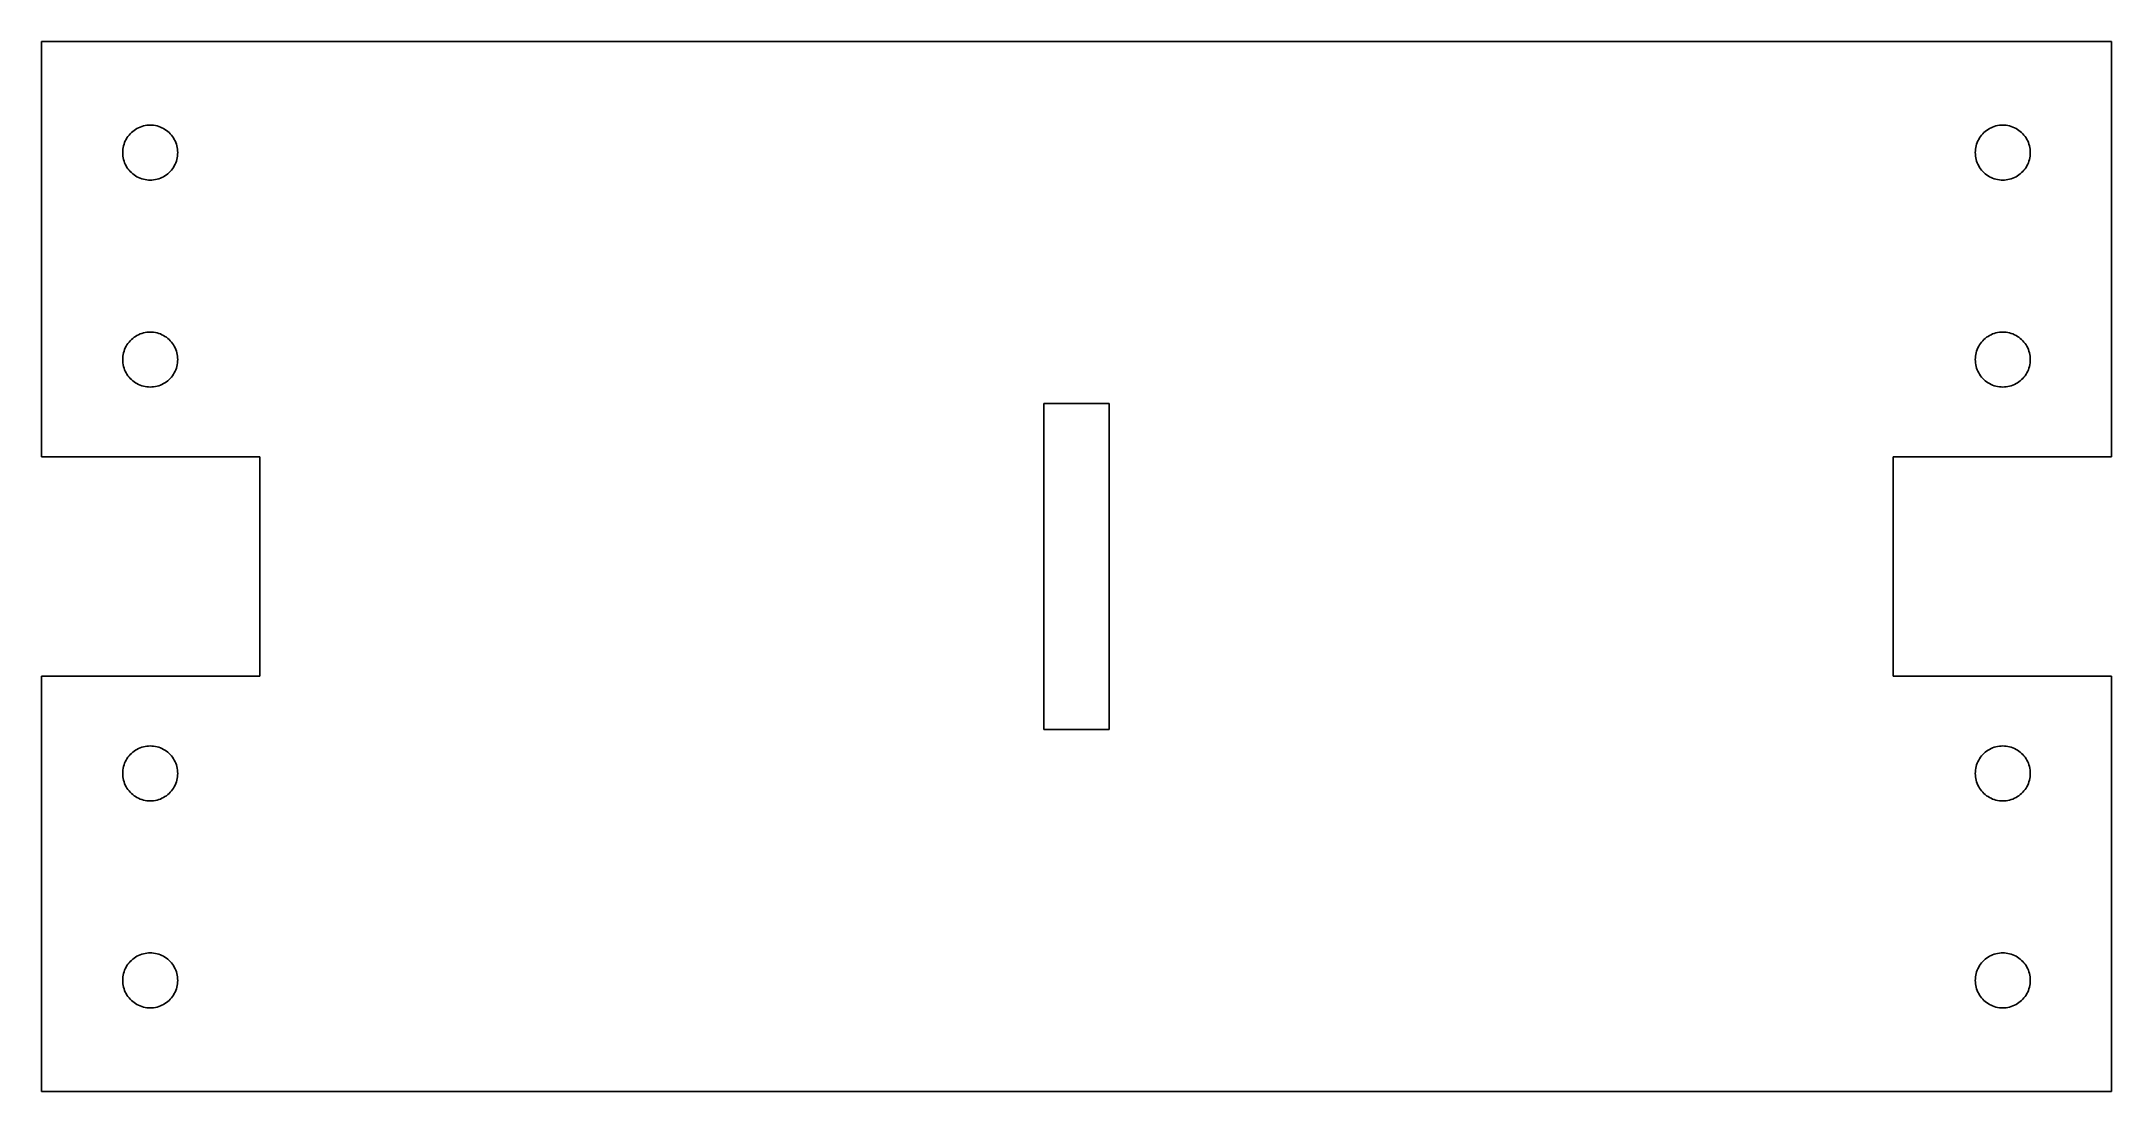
# Model space of a CAD drawing. Extents: x -127 to 127, y -64 to 64.
import ezdxf

# ---------------------------------------------------------------- set-up
doc = ezdxf.new("R2010")
doc.units = 0
doc.layers.get('0').update_dxf_attribs({"color": 1})

msp = doc.modelspace()

# ---------------------------------------------------------------- linework, layer by layer
at = {"color": 1}
for p, q in [((127, 64.45), (-127, 64.45)), ((-127, 64.45), (-127, 13.45)), ((127, 13.45), (127, 64.45)), ((-115.96, 53.2603), (-115.801, 53.4005)), ((-115.801, 53.4005), (-115.634, 53.5304)), ((-115.634, 53.5304), (-115.458, 53.6496)), ((-115.458, 53.6496), (-115.276, 53.7575)), ((-115.276, 53.7575), (-115.087, 53.8538)), ((-115.087, 53.8538), (-114.892, 53.938)), ((-114.892, 53.938), (-114.693, 54.0098)), ((-114.693, 54.0098), (-114.489, 54.069)), ((-114.489, 54.069), (-114.282, 54.1152)), ((-114.282, 54.1152), (-114.073, 54.1484)), ((-114.073, 54.1484), (-113.862, 54.1683)), ((-113.862, 54.1683), (-113.65, 54.175)), ((-113.65, 54.175), (-113.438, 54.1683)), ((-113.438, 54.1683), (-113.227, 54.1484)), ((-113.227, 54.1484), (-113.018, 54.1152)), ((-113.018, 54.1152), (-112.811, 54.069)), ((-112.811, 54.069), (-112.607, 54.0098)), ((-112.607, 54.0098), (-112.408, 53.938)), ((-112.408, 53.938), (-112.213, 53.8538)), ((-112.213, 53.8538), (-112.024, 53.7575)), ((-112.024, 53.7575), (-111.842, 53.6496)), ((-111.842, 53.6496), (-111.666, 53.5304)), ((-111.666, 53.5304), (-111.499, 53.4005)), ((-111.499, 53.4005), (-111.34, 53.2603)), ((111.34, 53.2603), (111.499, 53.4005)), ((111.499, 53.4005), (111.666, 53.5304)), ((111.666, 53.5304), (111.842, 53.6496)), ((111.842, 53.6496), (112.024, 53.7575)), ((112.024, 53.7575), (112.213, 53.8538)), ((112.213, 53.8538), (112.408, 53.938)), ((112.408, 53.938), (112.607, 54.0098)), ((112.607, 54.0098), (112.811, 54.069)), ((112.811, 54.069), (113.018, 54.1152)), ((113.018, 54.1152), (113.227, 54.1484)), ((113.227, 54.1484), (113.438, 54.1683)), ((113.438, 54.1683), (113.65, 54.175)), ((113.65, 54.175), (113.862, 54.1683)), ((113.862, 54.1683), (114.073, 54.1484)), ((114.073, 54.1484), (114.282, 54.1152)), ((114.282, 54.1152), (114.489, 54.069)), ((114.489, 54.069), (114.693, 54.0098)), ((114.693, 54.0098), (114.892, 53.938)), ((114.892, 53.938), (115.087, 53.8538)), ((115.087, 53.8538), (115.276, 53.7575)), ((115.276, 53.7575), (115.458, 53.6496)), ((115.458, 53.6496), (115.634, 53.5304)), ((115.634, 53.5304), (115.801, 53.4005)), ((115.801, 53.4005), (115.96, 53.2603)), ((-117.025, 50.8), (-117.018, 51.0119)), ((-117.018, 50.5881), (-117.025, 50.8)), ((-117.018, 51.0119), (-116.998, 51.223)), ((-116.998, 51.223), (-116.965, 51.4324)), ((-116.965, 51.4324), (-116.919, 51.6393)), ((-116.919, 51.6393), (-116.86, 51.8429)), ((-116.86, 51.8429), (-116.788, 52.0424)), ((-116.788, 52.0424), (-116.704, 52.237)), ((-116.704, 52.237), (-116.608, 52.4259)), ((-116.608, 52.4259), (-116.5, 52.6084)), ((-116.5, 52.6084), (-116.38, 52.7838)), ((-116.38, 52.7838), (-116.25, 52.9513)), ((-116.25, 52.9513), (-116.11, 53.1103)), ((-116.11, 53.1103), (-115.96, 53.2603)), ((-111.34, 53.2603), (-111.19, 53.1103)), ((-111.19, 53.1103), (-111.05, 52.9513)), ((-111.05, 52.9513), (-110.92, 52.7838)), ((-110.92, 52.7838), (-110.8, 52.6084)), ((-110.8, 52.6084), (-110.692, 52.4259)), ((-110.692, 52.4259), (-110.596, 52.237)), ((-110.596, 52.237), (-110.512, 52.0424)), ((-110.512, 52.0424), (-110.44, 51.8429)), ((-110.44, 51.8429), (-110.381, 51.6393)), ((-110.381, 51.6393), (-110.335, 51.4324)), ((-110.335, 51.4324), (-110.302, 51.223)), ((-110.302, 51.223), (-110.282, 51.0119)), ((-110.282, 51.0119), (-110.275, 50.8)), ((-110.275, 50.8), (-110.282, 50.5881)), ((110.275, 50.8), (110.282, 51.0119)), ((110.282, 50.5881), (110.275, 50.8)), ((110.282, 51.0119), (110.302, 51.223)), ((110.302, 51.223), (110.335, 51.4324)), ((110.335, 51.4324), (110.381, 51.6393)), ((110.381, 51.6393), (110.44, 51.8429)), ((110.44, 51.8429), (110.512, 52.0424)), ((110.512, 52.0424), (110.596, 52.237)), ((110.596, 52.237), (110.692, 52.4259)), ((110.692, 52.4259), (110.8, 52.6084)), ((110.8, 52.6084), (110.92, 52.7838)), ((110.92, 52.7838), (111.05, 52.9513)), ((111.05, 52.9513), (111.19, 53.1103)), ((111.19, 53.1103), (111.34, 53.2603)), ((115.96, 53.2603), (116.11, 53.1103)), ((116.11, 53.1103), (116.25, 52.9513)), ((116.25, 52.9513), (116.38, 52.7838)), ((116.38, 52.7838), (116.5, 52.6084)), ((116.5, 52.6084), (116.608, 52.4259)), ((116.608, 52.4259), (116.704, 52.237)), ((116.704, 52.237), (116.788, 52.0424)), ((116.788, 52.0424), (116.86, 51.8429)), ((116.86, 51.8429), (116.919, 51.6393)), ((116.919, 51.6393), (116.965, 51.4324)), ((116.965, 51.4324), (116.998, 51.223)), ((116.998, 51.223), (117.018, 51.0119)), ((117.018, 51.0119), (117.025, 50.8)), ((117.025, 50.8), (117.018, 50.5881)), ((-116.998, 50.377), (-117.018, 50.5881)), ((-116.965, 50.1676), (-116.998, 50.377)), ((-116.919, 49.9607), (-116.965, 50.1676)), ((-116.86, 49.7571), (-116.919, 49.9607)), ((-116.788, 49.5576), (-116.86, 49.7571)), ((-116.704, 49.363), (-116.788, 49.5576)), ((-116.608, 49.1741), (-116.704, 49.363)), ((-116.5, 48.9916), (-116.608, 49.1741)), ((-116.38, 48.8162), (-116.5, 48.9916)), ((-116.25, 48.6487), (-116.38, 48.8162)), ((-116.11, 48.4896), (-116.25, 48.6487)), ((-115.96, 48.3397), (-116.11, 48.4896)), ((-115.801, 48.1995), (-115.96, 48.3397)), ((-111.34, 48.3397), (-111.499, 48.1995)), ((-111.19, 48.4896), (-111.34, 48.3397)), ((-111.05, 48.6487), (-111.19, 48.4896)), ((-110.92, 48.8162), (-111.05, 48.6487)), ((-110.8, 48.9916), (-110.92, 48.8162)), ((-110.692, 49.1741), (-110.8, 48.9916)), ((-110.596, 49.363), (-110.692, 49.1741)), ((-110.512, 49.5576), (-110.596, 49.363)), ((-110.44, 49.7571), (-110.512, 49.5576)), ((-110.381, 49.9607), (-110.44, 49.7571)), ((-110.335, 50.1676), (-110.381, 49.9607)), ((-110.302, 50.377), (-110.335, 50.1676)), ((-110.282, 50.5881), (-110.302, 50.377)), ((110.302, 50.377), (110.282, 50.5881)), ((110.335, 50.1676), (110.302, 50.377)), ((110.381, 49.9607), (110.335, 50.1676)), ((110.44, 49.7571), (110.381, 49.9607)), ((110.512, 49.5576), (110.44, 49.7571)), ((110.596, 49.363), (110.512, 49.5576)), ((110.692, 49.1741), (110.596, 49.363)), ((110.8, 48.9916), (110.692, 49.1741)), ((110.92, 48.8162), (110.8, 48.9916)), ((111.05, 48.6487), (110.92, 48.8162)), ((111.19, 48.4896), (111.05, 48.6487)), ((111.34, 48.3397), (111.19, 48.4896)), ((111.499, 48.1995), (111.34, 48.3397)), ((115.96, 48.3397), (115.801, 48.1995)), ((116.11, 48.4896), (115.96, 48.3397)), ((116.25, 48.6487), (116.11, 48.4896)), ((116.38, 48.8162), (116.25, 48.6487)), ((116.5, 48.9916), (116.38, 48.8162)), ((116.608, 49.1741), (116.5, 48.9916)), ((116.704, 49.363), (116.608, 49.1741)), ((116.788, 49.5576), (116.704, 49.363)), ((116.86, 49.7571), (116.788, 49.5576)), ((116.919, 49.9607), (116.86, 49.7571)), ((116.965, 50.1676), (116.919, 49.9607)), ((116.998, 50.377), (116.965, 50.1676)), ((117.018, 50.5881), (116.998, 50.377)), ((-115.634, 48.0696), (-115.801, 48.1995)), ((-115.458, 47.9504), (-115.634, 48.0696)), ((-115.276, 47.8425), (-115.458, 47.9504)), ((-115.087, 47.7462), (-115.276, 47.8425)), ((-114.892, 47.662), (-115.087, 47.7462)), ((-114.693, 47.5902), (-114.892, 47.662)), ((-114.489, 47.531), (-114.693, 47.5902)), ((-114.282, 47.4848), (-114.489, 47.531)), ((-114.073, 47.4516), (-114.282, 47.4848)), ((-113.862, 47.4317), (-114.073, 47.4516)), ((-113.65, 47.425), (-113.862, 47.4317)), ((-113.438, 47.4317), (-113.65, 47.425)), ((-113.227, 47.4516), (-113.438, 47.4317)), ((-113.018, 47.4848), (-113.227, 47.4516)), ((-112.811, 47.531), (-113.018, 47.4848)), ((-112.607, 47.5902), (-112.811, 47.531)), ((-112.408, 47.662), (-112.607, 47.5902)), ((-112.213, 47.7462), (-112.408, 47.662)), ((-112.024, 47.8425), (-112.213, 47.7462)), ((-111.842, 47.9504), (-112.024, 47.8425)), ((-111.666, 48.0696), (-111.842, 47.9504)), ((-111.499, 48.1995), (-111.666, 48.0696)), ((111.666, 48.0696), (111.499, 48.1995)), ((111.842, 47.9504), (111.666, 48.0696)), ((112.024, 47.8425), (111.842, 47.9504)), ((112.213, 47.7462), (112.024, 47.8425)), ((112.408, 47.662), (112.213, 47.7462)), ((112.607, 47.5902), (112.408, 47.662)), ((112.811, 47.531), (112.607, 47.5902)), ((113.018, 47.4848), (112.811, 47.531)), ((113.227, 47.4516), (113.018, 47.4848)), ((113.438, 47.4317), (113.227, 47.4516)), ((113.65, 47.425), (113.438, 47.4317)), ((113.862, 47.4317), (113.65, 47.425)), ((114.073, 47.4516), (113.862, 47.4317)), ((114.282, 47.4848), (114.073, 47.4516)), ((114.489, 47.531), (114.282, 47.4848)), ((114.693, 47.5902), (114.489, 47.531)), ((114.892, 47.662), (114.693, 47.5902)), ((115.087, 47.7462), (114.892, 47.662)), ((115.276, 47.8425), (115.087, 47.7462)), ((115.458, 47.9504), (115.276, 47.8425)), ((115.634, 48.0696), (115.458, 47.9504)), ((115.801, 48.1995), (115.634, 48.0696)), ((-115.96, 27.8603), (-115.801, 28.0005)), ((-115.801, 28.0005), (-115.634, 28.1304)), ((-115.634, 28.1304), (-115.458, 28.2496)), ((-115.458, 28.2496), (-115.276, 28.3575)), ((-115.276, 28.3575), (-115.087, 28.4538)), ((-115.087, 28.4538), (-114.892, 28.538)), ((-114.892, 28.538), (-114.693, 28.6098)), ((-114.693, 28.6098), (-114.489, 28.669)), ((-114.489, 28.669), (-114.282, 28.7152)), ((-114.282, 28.7152), (-114.073, 28.7484)), ((-114.073, 28.7484), (-113.862, 28.7683)), ((-113.862, 28.7683), (-113.65, 28.775)), ((-113.65, 28.775), (-113.438, 28.7683)), ((-113.438, 28.7683), (-113.227, 28.7484)), ((-113.227, 28.7484), (-113.018, 28.7152)), ((-113.018, 28.7152), (-112.811, 28.669)), ((-112.811, 28.669), (-112.607, 28.6098)), ((-112.607, 28.6098), (-112.408, 28.538)), ((-112.408, 28.538), (-112.213, 28.4538)), ((-112.213, 28.4538), (-112.024, 28.3575)), ((-112.024, 28.3575), (-111.842, 28.2496)), ((-111.842, 28.2496), (-111.666, 28.1304)), ((-111.666, 28.1304), (-111.499, 28.0005)), ((-111.499, 28.0005), (-111.34, 27.8603)), ((111.34, 27.8603), (111.499, 28.0005)), ((111.499, 28.0005), (111.666, 28.1304)), ((111.666, 28.1304), (111.842, 28.2496)), ((111.842, 28.2496), (112.024, 28.3575)), ((112.024, 28.3575), (112.213, 28.4538)), ((112.213, 28.4538), (112.408, 28.538)), ((112.408, 28.538), (112.607, 28.6098)), ((112.607, 28.6098), (112.811, 28.669)), ((112.811, 28.669), (113.018, 28.7152)), ((113.018, 28.7152), (113.227, 28.7484)), ((113.227, 28.7484), (113.438, 28.7683)), ((113.438, 28.7683), (113.65, 28.775)), ((113.65, 28.775), (113.862, 28.7683)), ((113.862, 28.7683), (114.073, 28.7484)), ((114.073, 28.7484), (114.282, 28.7152)), ((114.282, 28.7152), (114.489, 28.669)), ((114.489, 28.669), (114.693, 28.6098)), ((114.693, 28.6098), (114.892, 28.538)), ((114.892, 28.538), (115.087, 28.4538)), ((115.087, 28.4538), (115.276, 28.3575)), ((115.276, 28.3575), (115.458, 28.2496)), ((115.458, 28.2496), (115.634, 28.1304)), ((115.634, 28.1304), (115.801, 28.0005)), ((115.801, 28.0005), (115.96, 27.8603)), ((-117.025, 25.4), (-117.018, 25.6119)), ((-117.018, 25.1881), (-117.025, 25.4)), ((-117.018, 25.6119), (-116.998, 25.823)), ((-116.998, 25.823), (-116.965, 26.0324)), ((-116.965, 26.0324), (-116.919, 26.2393)), ((-116.919, 26.2393), (-116.86, 26.4429)), ((-116.86, 26.4429), (-116.788, 26.6424)), ((-116.788, 26.6424), (-116.704, 26.837)), ((-116.704, 26.837), (-116.608, 27.0259)), ((-116.608, 27.0259), (-116.5, 27.2084)), ((-116.5, 27.2084), (-116.38, 27.3838)), ((-116.38, 27.3838), (-116.25, 27.5513)), ((-116.25, 27.5513), (-116.11, 27.7103)), ((-116.11, 27.7103), (-115.96, 27.8603)), ((-111.34, 27.8603), (-111.19, 27.7103)), ((-111.19, 27.7103), (-111.05, 27.5513)), ((-111.05, 27.5513), (-110.92, 27.3838)), ((-110.92, 27.3838), (-110.8, 27.2084)), ((-110.8, 27.2084), (-110.692, 27.0259)), ((-110.692, 27.0259), (-110.596, 26.837)), ((-110.596, 26.837), (-110.512, 26.6424)), ((-110.512, 26.6424), (-110.44, 26.4429)), ((-110.44, 26.4429), (-110.381, 26.2393)), ((-110.381, 26.2393), (-110.335, 26.0324)), ((-110.335, 26.0324), (-110.302, 25.823)), ((-110.302, 25.823), (-110.282, 25.6119)), ((-110.282, 25.6119), (-110.275, 25.4)), ((-110.275, 25.4), (-110.282, 25.1881)), ((110.275, 25.4), (110.282, 25.6119)), ((110.282, 25.1881), (110.275, 25.4)), ((110.282, 25.6119), (110.302, 25.823)), ((110.302, 25.823), (110.335, 26.0324)), ((110.335, 26.0324), (110.381, 26.2393)), ((110.381, 26.2393), (110.44, 26.4429)), ((110.44, 26.4429), (110.512, 26.6424)), ((110.512, 26.6424), (110.596, 26.837)), ((110.596, 26.837), (110.692, 27.0259)), ((110.692, 27.0259), (110.8, 27.2084)), ((110.8, 27.2084), (110.92, 27.3838)), ((110.92, 27.3838), (111.05, 27.5513)), ((111.05, 27.5513), (111.19, 27.7103)), ((111.19, 27.7103), (111.34, 27.8603)), ((115.96, 27.8603), (116.11, 27.7103)), ((116.11, 27.7103), (116.25, 27.5513)), ((116.25, 27.5513), (116.38, 27.3838)), ((116.38, 27.3838), (116.5, 27.2084)), ((116.5, 27.2084), (116.608, 27.0259)), ((116.608, 27.0259), (116.704, 26.837)), ((116.704, 26.837), (116.788, 26.6424)), ((116.788, 26.6424), (116.86, 26.4429)), ((116.86, 26.4429), (116.919, 26.2393)), ((116.919, 26.2393), (116.965, 26.0324)), ((116.965, 26.0324), (116.998, 25.823)), ((116.998, 25.823), (117.018, 25.6119)), ((117.018, 25.6119), (117.025, 25.4)), ((117.025, 25.4), (117.018, 25.1881)), ((-116.998, 24.977), (-117.018, 25.1881)), ((-116.965, 24.7676), (-116.998, 24.977)), ((-116.919, 24.5607), (-116.965, 24.7676)), ((-116.86, 24.3571), (-116.919, 24.5607)), ((-116.788, 24.1576), (-116.86, 24.3571)), ((-116.704, 23.963), (-116.788, 24.1576)), ((-116.608, 23.7741), (-116.704, 23.963)), ((-116.5, 23.5916), (-116.608, 23.7741)), ((-116.38, 23.4162), (-116.5, 23.5916)), ((-116.25, 23.2487), (-116.38, 23.4162)), ((-116.11, 23.0896), (-116.25, 23.2487)), ((-115.96, 22.9397), (-116.11, 23.0896)), ((-115.801, 22.7995), (-115.96, 22.9397)), ((-111.34, 22.9397), (-111.499, 22.7995)), ((-111.19, 23.0896), (-111.34, 22.9397)), ((-111.05, 23.2487), (-111.19, 23.0896)), ((-110.92, 23.4162), (-111.05, 23.2487)), ((-110.8, 23.5916), (-110.92, 23.4162)), ((-110.692, 23.7741), (-110.8, 23.5916)), ((-110.596, 23.963), (-110.692, 23.7741)), ((-110.512, 24.1576), (-110.596, 23.963)), ((-110.44, 24.3571), (-110.512, 24.1576)), ((-110.381, 24.5607), (-110.44, 24.3571)), ((-110.335, 24.7676), (-110.381, 24.5607)), ((-110.302, 24.977), (-110.335, 24.7676)), ((-110.282, 25.1881), (-110.302, 24.977)), ((110.302, 24.977), (110.282, 25.1881)), ((110.335, 24.7676), (110.302, 24.977)), ((110.381, 24.5607), (110.335, 24.7676)), ((110.44, 24.3571), (110.381, 24.5607)), ((110.512, 24.1576), (110.44, 24.3571)), ((110.596, 23.963), (110.512, 24.1576)), ((110.692, 23.7741), (110.596, 23.963)), ((110.8, 23.5916), (110.692, 23.7741)), ((110.92, 23.4162), (110.8, 23.5916)), ((111.05, 23.2487), (110.92, 23.4162)), ((111.19, 23.0896), (111.05, 23.2487)), ((111.34, 22.9397), (111.19, 23.0896)), ((111.499, 22.7995), (111.34, 22.9397)), ((115.96, 22.9397), (115.801, 22.7995)), ((116.11, 23.0896), (115.96, 22.9397)), ((116.25, 23.2487), (116.11, 23.0896)), ((116.38, 23.4162), (116.25, 23.2487)), ((116.5, 23.5916), (116.38, 23.4162)), ((116.608, 23.7741), (116.5, 23.5916)), ((116.704, 23.963), (116.608, 23.7741)), ((116.788, 24.1576), (116.704, 23.963)), ((116.86, 24.3571), (116.788, 24.1576)), ((116.919, 24.5607), (116.86, 24.3571)), ((116.965, 24.7676), (116.919, 24.5607)), ((116.998, 24.977), (116.965, 24.7676)), ((117.018, 25.1881), (116.998, 24.977)), ((-115.634, 22.6696), (-115.801, 22.7995)), ((-115.458, 22.5504), (-115.634, 22.6696)), ((-115.276, 22.4425), (-115.458, 22.5504)), ((-115.087, 22.3462), (-115.276, 22.4425)), ((-114.892, 22.262), (-115.087, 22.3462)), ((-114.693, 22.1902), (-114.892, 22.262)), ((-114.489, 22.131), (-114.693, 22.1902)), ((-114.282, 22.0848), (-114.489, 22.131)), ((-114.073, 22.0516), (-114.282, 22.0848)), ((-113.862, 22.0316), (-114.073, 22.0516)), ((-113.65, 22.025), (-113.862, 22.0316)), ((-113.438, 22.0316), (-113.65, 22.025)), ((-113.227, 22.0516), (-113.438, 22.0316)), ((-113.018, 22.0848), (-113.227, 22.0516)), ((-112.811, 22.131), (-113.018, 22.0848)), ((-112.607, 22.1902), (-112.811, 22.131)), ((-112.408, 22.262), (-112.607, 22.1902)), ((-112.213, 22.3462), (-112.408, 22.262)), ((-112.024, 22.4425), (-112.213, 22.3462)), ((-111.842, 22.5504), (-112.024, 22.4425)), ((-111.666, 22.6696), (-111.842, 22.5504)), ((-111.499, 22.7995), (-111.666, 22.6696)), ((111.666, 22.6696), (111.499, 22.7995)), ((111.842, 22.5504), (111.666, 22.6696)), ((112.024, 22.4425), (111.842, 22.5504)), ((112.213, 22.3462), (112.024, 22.4425)), ((112.408, 22.262), (112.213, 22.3462)), ((112.607, 22.1902), (112.408, 22.262)), ((112.811, 22.131), (112.607, 22.1902)), ((113.018, 22.0848), (112.811, 22.131)), ((113.227, 22.0516), (113.018, 22.0848)), ((113.438, 22.0316), (113.227, 22.0516)), ((113.65, 22.025), (113.438, 22.0316)), ((113.862, 22.0316), (113.65, 22.025)), ((114.073, 22.0516), (113.862, 22.0316)), ((114.282, 22.0848), (114.073, 22.0516)), ((114.489, 22.131), (114.282, 22.0848)), ((114.693, 22.1902), (114.489, 22.131)), ((114.892, 22.262), (114.693, 22.1902)), ((115.087, 22.3462), (114.892, 22.262)), ((115.276, 22.4425), (115.087, 22.3462)), ((115.458, 22.5504), (115.276, 22.4425)), ((115.634, 22.6696), (115.458, 22.5504)), ((115.801, 22.7995), (115.634, 22.6696)), ((-4, -20), (-4, 20)), ((-4, 20), (4, 20)), ((4, 20), (4, -20)), ((-127, 13.45), (-100.2, 13.45)), ((-100.2, 13.45), (-100.2, -13.45)), ((100.2, -13.45), (100.2, 13.45)), ((100.2, 13.45), (127, 13.45)), ((-100.2, -13.45), (-127, -13.45)), ((-127, -13.45), (-127, -64.45)), ((127, -13.45), (100.2, -13.45)), ((127, -64.45), (127, -13.45)), ((4, -20), (-4, -20)), ((-115.96, -22.9397), (-115.801, -22.7995)), ((-115.801, -22.7995), (-115.634, -22.6696)), ((-115.634, -22.6696), (-115.458, -22.5504)), ((-115.458, -22.5504), (-115.276, -22.4425)), ((-115.276, -22.4425), (-115.087, -22.3462)), ((-115.087, -22.3462), (-114.892, -22.262)), ((-114.892, -22.262), (-114.693, -22.1902)), ((-114.693, -22.1902), (-114.489, -22.131)), ((-114.489, -22.131), (-114.282, -22.0848)), ((-114.282, -22.0848), (-114.073, -22.0516)), ((-114.073, -22.0516), (-113.862, -22.0316)), ((-113.862, -22.0316), (-113.65, -22.025)), ((-113.65, -22.025), (-113.438, -22.0316)), ((-113.438, -22.0316), (-113.227, -22.0516)), ((-113.227, -22.0516), (-113.018, -22.0848)), ((-113.018, -22.0848), (-112.811, -22.131)), ((-112.811, -22.131), (-112.607, -22.1902)), ((-112.607, -22.1902), (-112.408, -22.262)), ((-112.408, -22.262), (-112.213, -22.3462)), ((-112.213, -22.3462), (-112.024, -22.4425)), ((-112.024, -22.4425), (-111.842, -22.5504)), ((-111.842, -22.5504), (-111.666, -22.6696)), ((-111.666, -22.6696), (-111.499, -22.7995)), ((-111.499, -22.7995), (-111.34, -22.9397)), ((111.34, -22.9397), (111.499, -22.7995)), ((111.499, -22.7995), (111.666, -22.6696)), ((111.666, -22.6696), (111.842, -22.5504)), ((111.842, -22.5504), (112.024, -22.4425)), ((112.024, -22.4425), (112.213, -22.3462)), ((112.213, -22.3462), (112.408, -22.262)), ((112.408, -22.262), (112.607, -22.1902)), ((112.607, -22.1902), (112.811, -22.131)), ((112.811, -22.131), (113.018, -22.0848)), ((113.018, -22.0848), (113.227, -22.0516)), ((113.227, -22.0516), (113.438, -22.0316)), ((113.438, -22.0316), (113.65, -22.025)), ((113.65, -22.025), (113.862, -22.0316)), ((113.862, -22.0316), (114.073, -22.0516)), ((114.073, -22.0516), (114.282, -22.0848)), ((114.282, -22.0848), (114.489, -22.131)), ((114.489, -22.131), (114.693, -22.1902)), ((114.693, -22.1902), (114.892, -22.262)), ((114.892, -22.262), (115.087, -22.3462)), ((115.087, -22.3462), (115.276, -22.4425)), ((115.276, -22.4425), (115.458, -22.5504)), ((115.458, -22.5504), (115.634, -22.6696)), ((115.634, -22.6696), (115.801, -22.7995)), ((115.801, -22.7995), (115.96, -22.9397)), ((-117.025, -25.4), (-117.018, -25.1881)), ((-117.018, -25.6119), (-117.025, -25.4)), ((-117.018, -25.1881), (-116.998, -24.977)), ((-116.998, -24.977), (-116.965, -24.7676)), ((-116.965, -24.7676), (-116.919, -24.5607)), ((-116.919, -24.5607), (-116.86, -24.3571)), ((-116.86, -24.3571), (-116.788, -24.1576)), ((-116.788, -24.1576), (-116.704, -23.963)), ((-116.704, -23.963), (-116.608, -23.7741)), ((-116.608, -23.7741), (-116.5, -23.5916)), ((-116.5, -23.5916), (-116.38, -23.4162)), ((-116.38, -23.4162), (-116.25, -23.2487)), ((-116.25, -23.2487), (-116.11, -23.0896)), ((-116.11, -23.0896), (-115.96, -22.9397)), ((-111.34, -22.9397), (-111.19, -23.0896)), ((-111.19, -23.0896), (-111.05, -23.2487)), ((-111.05, -23.2487), (-110.92, -23.4162)), ((-110.92, -23.4162), (-110.8, -23.5916)), ((-110.8, -23.5916), (-110.692, -23.7741)), ((-110.692, -23.7741), (-110.596, -23.963)), ((-110.596, -23.963), (-110.512, -24.1576)), ((-110.512, -24.1576), (-110.44, -24.3571)), ((-110.44, -24.3571), (-110.381, -24.5607)), ((-110.381, -24.5607), (-110.335, -24.7676)), ((-110.335, -24.7676), (-110.302, -24.977)), ((-110.302, -24.977), (-110.282, -25.1881)), ((-110.282, -25.1881), (-110.275, -25.4)), ((-110.275, -25.4), (-110.282, -25.6119)), ((110.275, -25.4), (110.282, -25.1881)), ((110.282, -25.6119), (110.275, -25.4)), ((110.282, -25.1881), (110.302, -24.977)), ((110.302, -24.977), (110.335, -24.7676)), ((110.335, -24.7676), (110.381, -24.5607)), ((110.381, -24.5607), (110.44, -24.3571)), ((110.44, -24.3571), (110.512, -24.1576)), ((110.512, -24.1576), (110.596, -23.963)), ((110.596, -23.963), (110.692, -23.7741)), ((110.692, -23.7741), (110.8, -23.5916)), ((110.8, -23.5916), (110.92, -23.4162)), ((110.92, -23.4162), (111.05, -23.2487)), ((111.05, -23.2487), (111.19, -23.0896)), ((111.19, -23.0896), (111.34, -22.9397)), ((115.96, -22.9397), (116.11, -23.0896)), ((116.11, -23.0896), (116.25, -23.2487)), ((116.25, -23.2487), (116.38, -23.4162)), ((116.38, -23.4162), (116.5, -23.5916)), ((116.5, -23.5916), (116.608, -23.7741)), ((116.608, -23.7741), (116.704, -23.963)), ((116.704, -23.963), (116.788, -24.1576)), ((116.788, -24.1576), (116.86, -24.3571)), ((116.86, -24.3571), (116.919, -24.5607)), ((116.919, -24.5607), (116.965, -24.7676)), ((116.965, -24.7676), (116.998, -24.977)), ((116.998, -24.977), (117.018, -25.1881)), ((117.018, -25.1881), (117.025, -25.4)), ((117.025, -25.4), (117.018, -25.6119)), ((-116.998, -25.823), (-117.018, -25.6119)), ((-116.965, -26.0324), (-116.998, -25.823)), ((-116.919, -26.2393), (-116.965, -26.0324)), ((-116.86, -26.4429), (-116.919, -26.2393)), ((-116.788, -26.6424), (-116.86, -26.4429)), ((-116.704, -26.837), (-116.788, -26.6424)), ((-116.608, -27.0259), (-116.704, -26.837)), ((-116.5, -27.2084), (-116.608, -27.0259)), ((-116.38, -27.3838), (-116.5, -27.2084)), ((-116.25, -27.5513), (-116.38, -27.3838)), ((-116.11, -27.7103), (-116.25, -27.5513)), ((-115.96, -27.8603), (-116.11, -27.7103)), ((-115.801, -28.0005), (-115.96, -27.8603)), ((-111.34, -27.8603), (-111.499, -28.0005)), ((-111.19, -27.7103), (-111.34, -27.8603)), ((-111.05, -27.5513), (-111.19, -27.7103)), ((-110.92, -27.3838), (-111.05, -27.5513)), ((-110.8, -27.2084), (-110.92, -27.3838)), ((-110.692, -27.0259), (-110.8, -27.2084)), ((-110.596, -26.837), (-110.692, -27.0259)), ((-110.512, -26.6424), (-110.596, -26.837)), ((-110.44, -26.4429), (-110.512, -26.6424)), ((-110.381, -26.2393), (-110.44, -26.4429)), ((-110.335, -26.0324), (-110.381, -26.2393)), ((-110.302, -25.823), (-110.335, -26.0324)), ((-110.282, -25.6119), (-110.302, -25.823)), ((110.302, -25.823), (110.282, -25.6119)), ((110.335, -26.0324), (110.302, -25.823)), ((110.381, -26.2393), (110.335, -26.0324)), ((110.44, -26.4429), (110.381, -26.2393)), ((110.512, -26.6424), (110.44, -26.4429)), ((110.596, -26.837), (110.512, -26.6424)), ((110.692, -27.0259), (110.596, -26.837)), ((110.8, -27.2084), (110.692, -27.0259)), ((110.92, -27.3838), (110.8, -27.2084)), ((111.05, -27.5513), (110.92, -27.3838)), ((111.19, -27.7103), (111.05, -27.5513)), ((111.34, -27.8603), (111.19, -27.7103)), ((111.499, -28.0005), (111.34, -27.8603)), ((115.96, -27.8603), (115.801, -28.0005)), ((116.11, -27.7103), (115.96, -27.8603)), ((116.25, -27.5513), (116.11, -27.7103)), ((116.38, -27.3838), (116.25, -27.5513)), ((116.5, -27.2084), (116.38, -27.3838)), ((116.608, -27.0259), (116.5, -27.2084)), ((116.704, -26.837), (116.608, -27.0259)), ((116.788, -26.6424), (116.704, -26.837)), ((116.86, -26.4429), (116.788, -26.6424)), ((116.919, -26.2393), (116.86, -26.4429)), ((116.965, -26.0324), (116.919, -26.2393)), ((116.998, -25.823), (116.965, -26.0324)), ((117.018, -25.6119), (116.998, -25.823)), ((-115.634, -28.1304), (-115.801, -28.0005)), ((-115.458, -28.2496), (-115.634, -28.1304)), ((-115.276, -28.3575), (-115.458, -28.2496)), ((-115.087, -28.4538), (-115.276, -28.3575)), ((-114.892, -28.538), (-115.087, -28.4538)), ((-114.693, -28.6098), (-114.892, -28.538)), ((-114.489, -28.669), (-114.693, -28.6098)), ((-114.282, -28.7152), (-114.489, -28.669)), ((-114.073, -28.7484), (-114.282, -28.7152)), ((-113.862, -28.7683), (-114.073, -28.7484)), ((-113.65, -28.775), (-113.862, -28.7683)), ((-113.438, -28.7683), (-113.65, -28.775)), ((-113.227, -28.7484), (-113.438, -28.7683)), ((-113.018, -28.7152), (-113.227, -28.7484)), ((-112.811, -28.669), (-113.018, -28.7152)), ((-112.607, -28.6098), (-112.811, -28.669)), ((-112.408, -28.538), (-112.607, -28.6098)), ((-112.213, -28.4538), (-112.408, -28.538)), ((-112.024, -28.3575), (-112.213, -28.4538)), ((-111.842, -28.2496), (-112.024, -28.3575)), ((-111.666, -28.1304), (-111.842, -28.2496)), ((-111.499, -28.0005), (-111.666, -28.1304)), ((111.666, -28.1304), (111.499, -28.0005)), ((111.842, -28.2496), (111.666, -28.1304)), ((112.024, -28.3575), (111.842, -28.2496)), ((112.213, -28.4538), (112.024, -28.3575)), ((112.408, -28.538), (112.213, -28.4538)), ((112.607, -28.6098), (112.408, -28.538)), ((112.811, -28.669), (112.607, -28.6098)), ((113.018, -28.7152), (112.811, -28.669)), ((113.227, -28.7484), (113.018, -28.7152)), ((113.438, -28.7683), (113.227, -28.7484)), ((113.65, -28.775), (113.438, -28.7683)), ((113.862, -28.7683), (113.65, -28.775)), ((114.073, -28.7484), (113.862, -28.7683)), ((114.282, -28.7152), (114.073, -28.7484)), ((114.489, -28.669), (114.282, -28.7152)), ((114.693, -28.6098), (114.489, -28.669)), ((114.892, -28.538), (114.693, -28.6098)), ((115.087, -28.4538), (114.892, -28.538)), ((115.276, -28.3575), (115.087, -28.4538)), ((115.458, -28.2496), (115.276, -28.3575)), ((115.634, -28.1304), (115.458, -28.2496)), ((115.801, -28.0005), (115.634, -28.1304)), ((-115.96, -48.3397), (-115.801, -48.1995)), ((-115.801, -48.1995), (-115.634, -48.0696)), ((-115.634, -48.0696), (-115.458, -47.9504)), ((-115.458, -47.9504), (-115.276, -47.8425)), ((-115.276, -47.8425), (-115.087, -47.7462)), ((-115.087, -47.7462), (-114.892, -47.662)), ((-114.892, -47.662), (-114.693, -47.5902)), ((-114.693, -47.5902), (-114.489, -47.531)), ((-114.489, -47.531), (-114.282, -47.4848)), ((-114.282, -47.4848), (-114.073, -47.4516)), ((-114.073, -47.4516), (-113.862, -47.4317)), ((-113.862, -47.4317), (-113.65, -47.425)), ((-113.65, -47.425), (-113.438, -47.4317)), ((-113.438, -47.4317), (-113.227, -47.4516)), ((-113.227, -47.4516), (-113.018, -47.4848)), ((-113.018, -47.4848), (-112.811, -47.531)), ((-112.811, -47.531), (-112.607, -47.5902)), ((-112.607, -47.5902), (-112.408, -47.662)), ((-112.408, -47.662), (-112.213, -47.7462)), ((-112.213, -47.7462), (-112.024, -47.8425)), ((-112.024, -47.8425), (-111.842, -47.9504)), ((-111.842, -47.9504), (-111.666, -48.0696)), ((-111.666, -48.0696), (-111.499, -48.1995)), ((-111.499, -48.1995), (-111.34, -48.3397)), ((111.34, -48.3397), (111.499, -48.1995)), ((111.499, -48.1995), (111.666, -48.0696)), ((111.666, -48.0696), (111.842, -47.9504)), ((111.842, -47.9504), (112.024, -47.8425)), ((112.024, -47.8425), (112.213, -47.7462)), ((112.213, -47.7462), (112.408, -47.662)), ((112.408, -47.662), (112.607, -47.5902)), ((112.607, -47.5902), (112.811, -47.531)), ((112.811, -47.531), (113.018, -47.4848)), ((113.018, -47.4848), (113.227, -47.4516)), ((113.227, -47.4516), (113.438, -47.4317)), ((113.438, -47.4317), (113.65, -47.425)), ((113.65, -47.425), (113.862, -47.4317)), ((113.862, -47.4317), (114.073, -47.4516)), ((114.073, -47.4516), (114.282, -47.4848)), ((114.282, -47.4848), (114.489, -47.531)), ((114.489, -47.531), (114.693, -47.5902)), ((114.693, -47.5902), (114.892, -47.662)), ((114.892, -47.662), (115.087, -47.7462)), ((115.087, -47.7462), (115.276, -47.8425)), ((115.276, -47.8425), (115.458, -47.9504)), ((115.458, -47.9504), (115.634, -48.0696)), ((115.634, -48.0696), (115.801, -48.1995)), ((115.801, -48.1995), (115.96, -48.3397)), ((-117.025, -50.8), (-117.018, -50.5881)), ((-117.018, -51.0119), (-117.025, -50.8)), ((-117.018, -50.5881), (-116.998, -50.377)), ((-116.998, -50.377), (-116.965, -50.1676)), ((-116.965, -50.1676), (-116.919, -49.9607)), ((-116.919, -49.9607), (-116.86, -49.7571)), ((-116.86, -49.7571), (-116.788, -49.5576)), ((-116.788, -49.5576), (-116.704, -49.363)), ((-116.704, -49.363), (-116.608, -49.1741)), ((-116.608, -49.1741), (-116.5, -48.9916)), ((-116.5, -48.9916), (-116.38, -48.8162)), ((-116.38, -48.8162), (-116.25, -48.6487)), ((-116.25, -48.6487), (-116.11, -48.4896)), ((-116.11, -48.4896), (-115.96, -48.3397)), ((-111.34, -48.3397), (-111.19, -48.4896)), ((-111.19, -48.4896), (-111.05, -48.6487)), ((-111.05, -48.6487), (-110.92, -48.8162)), ((-110.92, -48.8162), (-110.8, -48.9916)), ((-110.8, -48.9916), (-110.692, -49.1741)), ((-110.692, -49.1741), (-110.596, -49.363)), ((-110.596, -49.363), (-110.512, -49.5576)), ((-110.512, -49.5576), (-110.44, -49.7571)), ((-110.44, -49.7571), (-110.381, -49.9607)), ((-110.381, -49.9607), (-110.335, -50.1676)), ((-110.335, -50.1676), (-110.302, -50.377)), ((-110.302, -50.377), (-110.282, -50.5881)), ((-110.282, -50.5881), (-110.275, -50.8)), ((-110.275, -50.8), (-110.282, -51.0119)), ((110.275, -50.8), (110.282, -50.5881)), ((110.282, -51.0119), (110.275, -50.8)), ((110.282, -50.5881), (110.302, -50.377)), ((110.302, -50.377), (110.335, -50.1676)), ((110.335, -50.1676), (110.381, -49.9607)), ((110.381, -49.9607), (110.44, -49.7571)), ((110.44, -49.7571), (110.512, -49.5576)), ((110.512, -49.5576), (110.596, -49.363)), ((110.596, -49.363), (110.692, -49.1741)), ((110.692, -49.1741), (110.8, -48.9916)), ((110.8, -48.9916), (110.92, -48.8162)), ((110.92, -48.8162), (111.05, -48.6487)), ((111.05, -48.6487), (111.19, -48.4896)), ((111.19, -48.4896), (111.34, -48.3397)), ((115.96, -48.3397), (116.11, -48.4896)), ((116.11, -48.4896), (116.25, -48.6487)), ((116.25, -48.6487), (116.38, -48.8162)), ((116.38, -48.8162), (116.5, -48.9916)), ((116.5, -48.9916), (116.608, -49.1741)), ((116.608, -49.1741), (116.704, -49.363)), ((116.704, -49.363), (116.788, -49.5576)), ((116.788, -49.5576), (116.86, -49.7571)), ((116.86, -49.7571), (116.919, -49.9607)), ((116.919, -49.9607), (116.965, -50.1676)), ((116.965, -50.1676), (116.998, -50.377)), ((116.998, -50.377), (117.018, -50.5881)), ((117.018, -50.5881), (117.025, -50.8)), ((117.025, -50.8), (117.018, -51.0119)), ((-116.998, -51.223), (-117.018, -51.0119)), ((-116.965, -51.4324), (-116.998, -51.223)), ((-116.919, -51.6393), (-116.965, -51.4324)), ((-116.86, -51.8429), (-116.919, -51.6393)), ((-116.788, -52.0424), (-116.86, -51.8429)), ((-116.704, -52.237), (-116.788, -52.0424)), ((-116.608, -52.4259), (-116.704, -52.237)), ((-116.5, -52.6084), (-116.608, -52.4259)), ((-116.38, -52.7838), (-116.5, -52.6084)), ((-116.25, -52.9513), (-116.38, -52.7838)), ((-116.11, -53.1103), (-116.25, -52.9513)), ((-115.96, -53.2603), (-116.11, -53.1103)), ((-115.801, -53.4005), (-115.96, -53.2603)), ((-111.34, -53.2603), (-111.499, -53.4005)), ((-111.19, -53.1103), (-111.34, -53.2603)), ((-111.05, -52.9513), (-111.19, -53.1103)), ((-110.92, -52.7838), (-111.05, -52.9513)), ((-110.8, -52.6084), (-110.92, -52.7838)), ((-110.692, -52.4259), (-110.8, -52.6084)), ((-110.596, -52.237), (-110.692, -52.4259)), ((-110.512, -52.0424), (-110.596, -52.237)), ((-110.44, -51.8429), (-110.512, -52.0424)), ((-110.381, -51.6393), (-110.44, -51.8429)), ((-110.335, -51.4324), (-110.381, -51.6393)), ((-110.302, -51.223), (-110.335, -51.4324)), ((-110.282, -51.0119), (-110.302, -51.223)), ((110.302, -51.223), (110.282, -51.0119)), ((110.335, -51.4324), (110.302, -51.223)), ((110.381, -51.6393), (110.335, -51.4324)), ((110.44, -51.8429), (110.381, -51.6393)), ((110.512, -52.0424), (110.44, -51.8429)), ((110.596, -52.237), (110.512, -52.0424)), ((110.692, -52.4259), (110.596, -52.237)), ((110.8, -52.6084), (110.692, -52.4259)), ((110.92, -52.7838), (110.8, -52.6084)), ((111.05, -52.9513), (110.92, -52.7838)), ((111.19, -53.1103), (111.05, -52.9513)), ((111.34, -53.2603), (111.19, -53.1103)), ((111.499, -53.4005), (111.34, -53.2603)), ((115.96, -53.2603), (115.801, -53.4005)), ((116.11, -53.1103), (115.96, -53.2603)), ((116.25, -52.9513), (116.11, -53.1103)), ((116.38, -52.7838), (116.25, -52.9513)), ((116.5, -52.6084), (116.38, -52.7838)), ((116.608, -52.4259), (116.5, -52.6084)), ((116.704, -52.237), (116.608, -52.4259)), ((116.788, -52.0424), (116.704, -52.237)), ((116.86, -51.8429), (116.788, -52.0424)), ((116.919, -51.6393), (116.86, -51.8429)), ((116.965, -51.4324), (116.919, -51.6393)), ((116.998, -51.223), (116.965, -51.4324)), ((117.018, -51.0119), (116.998, -51.223)), ((-115.634, -53.5304), (-115.801, -53.4005)), ((-115.458, -53.6496), (-115.634, -53.5304)), ((-115.276, -53.7575), (-115.458, -53.6496)), ((-115.087, -53.8538), (-115.276, -53.7575)), ((-114.892, -53.938), (-115.087, -53.8538)), ((-114.693, -54.0098), (-114.892, -53.938)), ((-114.489, -54.069), (-114.693, -54.0098)), ((-114.282, -54.1152), (-114.489, -54.069)), ((-114.073, -54.1484), (-114.282, -54.1152)), ((-113.862, -54.1683), (-114.073, -54.1484)), ((-113.65, -54.175), (-113.862, -54.1683)), ((-113.438, -54.1683), (-113.65, -54.175)), ((-113.227, -54.1484), (-113.438, -54.1683)), ((-113.018, -54.1152), (-113.227, -54.1484)), ((-112.811, -54.069), (-113.018, -54.1152)), ((-112.607, -54.0098), (-112.811, -54.069)), ((-112.408, -53.938), (-112.607, -54.0098)), ((-112.213, -53.8538), (-112.408, -53.938)), ((-112.024, -53.7575), (-112.213, -53.8538)), ((-111.842, -53.6496), (-112.024, -53.7575)), ((-111.666, -53.5304), (-111.842, -53.6496)), ((-111.499, -53.4005), (-111.666, -53.5304)), ((111.666, -53.5304), (111.499, -53.4005)), ((111.842, -53.6496), (111.666, -53.5304)), ((112.024, -53.7575), (111.842, -53.6496)), ((112.213, -53.8538), (112.024, -53.7575)), ((112.408, -53.938), (112.213, -53.8538)), ((112.607, -54.0098), (112.408, -53.938)), ((112.811, -54.069), (112.607, -54.0098)), ((113.018, -54.1152), (112.811, -54.069)), ((113.227, -54.1484), (113.018, -54.1152)), ((113.438, -54.1683), (113.227, -54.1484)), ((113.65, -54.175), (113.438, -54.1683)), ((113.862, -54.1683), (113.65, -54.175)), ((114.073, -54.1484), (113.862, -54.1683)), ((114.282, -54.1152), (114.073, -54.1484)), ((114.489, -54.069), (114.282, -54.1152)), ((114.693, -54.0098), (114.489, -54.069)), ((114.892, -53.938), (114.693, -54.0098)), ((115.087, -53.8538), (114.892, -53.938)), ((115.276, -53.7575), (115.087, -53.8538)), ((115.458, -53.6496), (115.276, -53.7575)), ((115.634, -53.5304), (115.458, -53.6496)), ((115.801, -53.4005), (115.634, -53.5304)), ((-127, -64.45), (127, -64.45))]:
    msp.add_line(p, q, dxfattribs=at)

doc.saveas('drawing.dxf')
